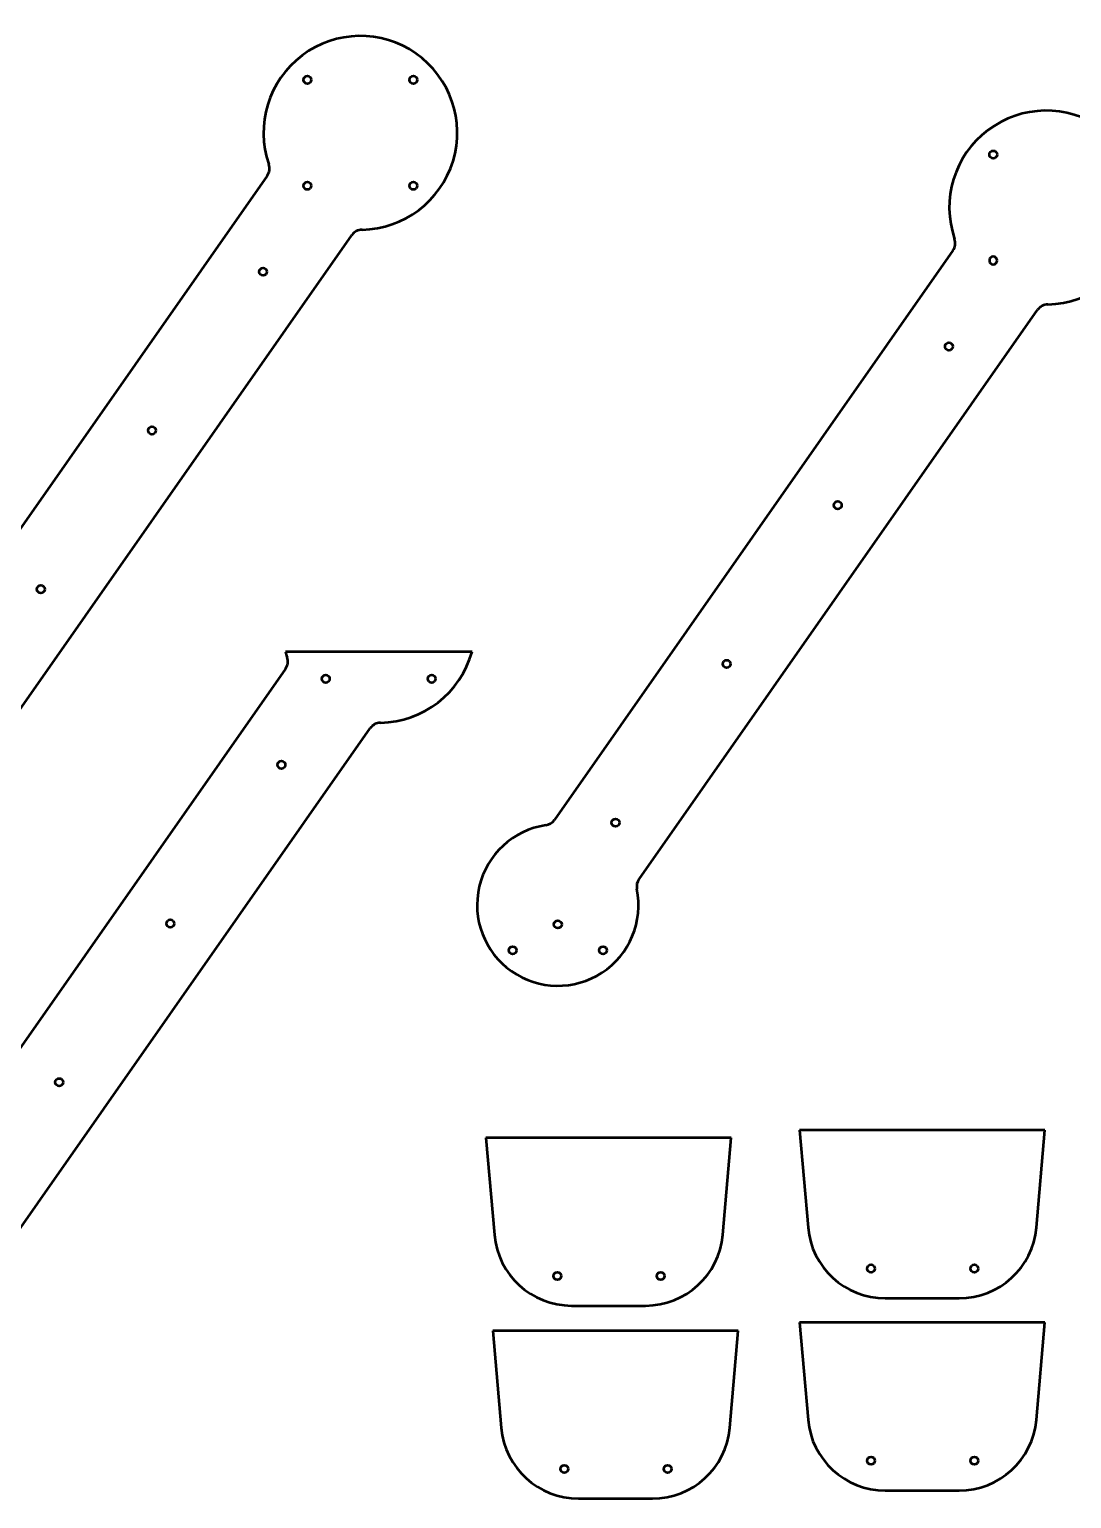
# Model space of a CAD drawing. Header units: millimetres. Extents: x -4457 to 5436, y 521 to 6420.
# Drawn here: x 2465 to 3272, y 2969 to 4107 of the extents above; entities that cross this region are included whole.
import ezdxf

# ---------------------------------------------------------------- set-up
doc = ezdxf.new("R2010")
doc.units = ezdxf.units.MM
doc.header["$MEASUREMENT"] = 0
doc.layers.add('layer 1', color=7, linetype='Continuous')

msp = doc.modelspace()

# ---------------------------------------------------------------- linework, layer by layer
at = {"layer": 'layer 1', "lineweight": 50}
for points in [[(2723.0423, 3951.6724), (2755.5213, 3952.2574), (2783.9317, 3973.6848), (2793.4206, 4004.7522), (2793.4206, 4004.7522), (2802.9094, 4035.8197), (2791.3195, 4069.4643), (2764.71, 4088.0965), (2764.71, 4088.0965), (2738.1006, 4106.7288), (2702.521, 4106.1128), (2676.5724, 4086.5706), (2676.5724, 4086.5706), (2650.6238, 4067.0284), (2640.2055, 4033.0029), (2650.7641, 4002.2825)], [(2683.6795, 4067.6724), (2683.6795, 4069.3293), (2682.3363, 4070.6724), (2680.6795, 4070.6724), (2680.6795, 4070.6724), (2679.0226, 4070.6724), (2677.6795, 4069.3293), (2677.6795, 4067.6724), (2677.6795, 4067.6724), (2677.6795, 4066.0156), (2679.0226, 4064.6724), (2680.6794, 4064.6724), (2680.6794, 4064.6724), (2682.3363, 4064.6724), (2683.6794, 4066.0156), (2683.6795, 4067.6724)], [(2765.7038, 4067.6724), (2765.7038, 4069.3293), (2764.3607, 4070.6724), (2762.7038, 4070.6724), (2762.7038, 4070.6724), (2761.047, 4070.6724), (2759.7038, 4069.3293), (2759.7038, 4067.6724), (2759.7038, 4067.6724), (2759.7038, 4066.0156), (2761.047, 4064.6724), (2762.7038, 4064.6724), (2762.7038, 4064.6724), (2764.3607, 4064.6724), (2765.7038, 4066.0156), (2765.7038, 4067.6724)], [(3254.0079, 3893.8293), (3286.4869, 3894.4143), (3314.8973, 3915.8417), (3324.3862, 3946.9091), (3324.3862, 3946.9091), (3333.875, 3977.9766), (3322.2851, 4011.6212), (3295.6756, 4030.2534), (3295.6756, 4030.2534), (3269.0662, 4048.8857), (3233.4866, 4048.2697), (3207.538, 4028.7275), (3207.538, 4028.7275), (3181.5894, 4009.1854), (3171.1711, 3975.1598), (3181.7297, 3944.4394)], [(3214.6451, 4009.8293), (3214.6451, 4011.4862), (3213.3019, 4012.8293), (3211.6451, 4012.8293), (3211.6451, 4012.8293), (3209.9882, 4012.8293), (3208.6451, 4011.4862), (3208.6451, 4009.8294), (3208.6451, 4009.8294), (3208.6451, 4008.1725), (3209.9882, 4006.8293), (3211.645, 4006.8293), (3211.645, 4006.8293), (3213.3019, 4006.8293), (3214.645, 4008.1725), (3214.6451, 4009.8293)], [(2683.6795, 3985.648), (2683.6795, 3987.3049), (2682.3363, 3988.648), (2680.6795, 3988.648), (2680.6795, 3988.648), (2679.0226, 3988.648), (2677.6795, 3987.3049), (2677.6795, 3985.6481), (2677.6795, 3985.6481), (2677.6795, 3983.9912), (2679.0226, 3982.648), (2680.6794, 3982.648), (2680.6794, 3982.648), (2682.3363, 3982.648), (2683.6794, 3983.9912), (2683.6795, 3985.648)], [(2765.7038, 3985.648), (2765.7038, 3987.3049), (2764.3607, 3988.648), (2762.7038, 3988.648), (2762.7038, 3988.648), (2761.047, 3988.648), (2759.7038, 3987.3049), (2759.7038, 3985.6481), (2759.7038, 3985.6481), (2759.7038, 3983.9912), (2761.047, 3982.648), (2762.7038, 3982.648), (2762.7038, 3982.648), (2764.3607, 3982.648), (2765.7038, 3983.9912), (2765.7038, 3985.648)], [(3214.6451, 3927.805), (3214.6451, 3929.4618), (3213.3019, 3930.805), (3211.6451, 3930.805), (3211.6451, 3930.805), (3209.9882, 3930.805), (3208.6451, 3929.4618), (3208.6451, 3927.805), (3208.6451, 3927.805), (3208.6451, 3926.1481), (3209.9882, 3924.805), (3211.645, 3924.805), (3211.645, 3924.805), (3213.3019, 3924.8049), (3214.645, 3926.1481), (3214.6451, 3927.8049)], [(2649.3664, 3919.0846), (2649.3664, 3920.7415), (2648.0232, 3922.0846), (2646.3664, 3922.0846), (2646.3664, 3922.0846), (2644.7095, 3922.0846), (2643.3664, 3920.7415), (2643.3664, 3919.0846), (2643.3664, 3919.0846), (2643.3664, 3917.4278), (2644.7095, 3916.0846), (2646.3664, 3916.0846), (2646.3664, 3916.0846), (2648.0232, 3916.0846), (2649.3664, 3917.4277), (2649.3664, 3919.0846)], [(3180.332, 3861.2415), (3180.332, 3862.8984), (3178.9888, 3864.2415), (3177.332, 3864.2415), (3177.332, 3864.2415), (3175.6751, 3864.2415), (3174.332, 3862.8984), (3174.332, 3861.2415), (3174.332, 3861.2415), (3174.332, 3859.5847), (3175.6751, 3858.2415), (3177.332, 3858.2415), (3177.332, 3858.2415), (3178.9888, 3858.2415), (3180.332, 3859.5847), (3180.332, 3861.2415)], [(2563.3299, 3796.2118), (2563.3299, 3797.8687), (2561.9868, 3799.2118), (2560.3299, 3799.2118), (2560.3299, 3799.2118), (2558.6731, 3799.2118), (2557.3299, 3797.8687), (2557.3299, 3796.2118), (2557.3299, 3796.2118), (2557.3299, 3794.555), (2558.6731, 3793.2118), (2560.3299, 3793.2118), (2560.3299, 3793.2118), (2561.9868, 3793.2118), (2563.3299, 3794.5549), (2563.3299, 3796.2118)], [(3094.2955, 3738.3687), (3094.2955, 3740.0256), (3092.9524, 3741.3687), (3091.2955, 3741.3687), (3091.2955, 3741.3687), (3089.6387, 3741.3687), (3088.2955, 3740.0256), (3088.2955, 3738.3687), (3088.2955, 3738.3687), (3088.2955, 3736.7119), (3089.6387, 3735.3687), (3091.2955, 3735.3687), (3091.2955, 3735.3687), (3092.9524, 3735.3687), (3094.2955, 3736.7119), (3094.2955, 3738.3687)], [(2477.2935, 3673.339), (2477.2935, 3674.9959), (2475.9503, 3676.339), (2474.2935, 3676.339), (2474.2935, 3676.339), (2472.6366, 3676.339), (2471.2935, 3674.9959), (2471.2935, 3673.339), (2471.2935, 3673.339), (2471.2935, 3671.6822), (2472.6366, 3670.339), (2474.2934, 3670.339), (2474.2934, 3670.339), (2475.9503, 3670.339), (2477.2935, 3671.6821), (2477.2935, 3673.339)], [(3008.2591, 3615.4959), (3008.2591, 3617.1528), (3006.9159, 3618.4959), (3005.2591, 3618.4959), (3005.2591, 3618.4959), (3003.6022, 3618.4959), (3002.2591, 3617.1528), (3002.2591, 3615.4959), (3002.2591, 3615.4959), (3002.2591, 3613.8391), (3003.6022, 3612.4959), (3005.259, 3612.4959), (3005.259, 3612.4959), (3006.9159, 3612.4959), (3008.2591, 3613.839), (3008.2591, 3615.4959)], [(2697.8897, 3603.9447), (2697.8897, 3605.6016), (2696.5465, 3606.9447), (2694.8897, 3606.9447), (2694.8897, 3606.9447), (2693.2328, 3606.9447), (2691.8897, 3605.6016), (2691.8897, 3603.9447), (2691.8897, 3603.9447), (2691.8897, 3602.2879), (2693.2328, 3600.9447), (2694.8897, 3600.9447), (2694.8897, 3600.9447), (2696.5465, 3600.9447), (2697.8897, 3602.2879), (2697.8897, 3603.9447)], [(2779.9141, 3603.9447), (2779.9141, 3605.6016), (2778.5709, 3606.9447), (2776.9141, 3606.9447), (2776.9141, 3606.9447), (2775.2572, 3606.9447), (2773.9141, 3605.6016), (2773.9141, 3603.9447), (2773.9141, 3603.9447), (2773.9141, 3602.2879), (2775.2572, 3600.9447), (2776.9141, 3600.9447), (2776.9141, 3600.9447), (2778.5709, 3600.9447), (2779.9141, 3602.2879), (2779.9141, 3603.9447)], [(2663.5766, 3537.3813), (2663.5766, 3539.0382), (2662.2335, 3540.3813), (2660.5766, 3540.3813), (2660.5766, 3540.3813), (2658.9198, 3540.3813), (2657.5766, 3539.0382), (2657.5766, 3537.3813), (2657.5766, 3537.3813), (2657.5766, 3535.7245), (2658.9198, 3534.3813), (2660.5766, 3534.3813), (2660.5766, 3534.3813), (2662.2335, 3534.3813), (2663.5766, 3535.7244), (2663.5766, 3537.3813)], [(2922.2226, 3492.6231), (2922.2226, 3494.28), (2920.8795, 3495.6231), (2919.2226, 3495.6231), (2919.2226, 3495.6231), (2917.5657, 3495.6231), (2916.2226, 3494.28), (2916.2226, 3492.6231), (2916.2226, 3492.6231), (2916.2226, 3490.9663), (2917.5657, 3489.6231), (2919.2226, 3489.6231), (2919.2226, 3489.6231), (2920.8794, 3489.6231), (2922.2226, 3490.9662), (2922.2226, 3492.6231)], [(2865.1962, 3490.614), (2839.9272, 3486.7911), (2819.5314, 3467.9691), (2813.6962, 3443.0877), (2813.6962, 3443.0877), (2807.8609, 3418.2063), (2817.7619, 3392.2789), (2838.6965, 3377.6202), (2838.6965, 3377.6202), (2859.6311, 3362.9616), (2887.3812, 3362.5252), (2908.7664, 3376.5184), (2908.7664, 3376.5184), (2930.1516, 3390.5116), (2940.8629, 3416.1148), (2935.8128, 3441.1674)], [(2577.5402, 3414.5085), (2577.5402, 3416.1654), (2576.197, 3417.5085), (2574.5402, 3417.5085), (2574.5402, 3417.5085), (2572.8833, 3417.5085), (2571.5402, 3416.1654), (2571.5402, 3414.5085), (2571.5402, 3414.5085), (2571.5401, 3412.8517), (2572.8833, 3411.5085), (2574.5401, 3411.5085), (2574.5401, 3411.5085), (2576.197, 3411.5085), (2577.5401, 3412.8516), (2577.5402, 3414.5085)], [(2877.5452, 3413.8171), (2877.5452, 3415.474), (2876.202, 3416.8171), (2874.5452, 3416.8171), (2874.5452, 3416.8171), (2872.8883, 3416.8172), (2871.5452, 3415.474), (2871.5452, 3413.8172), (2871.5452, 3413.8172), (2871.5452, 3412.1603), (2872.8883, 3410.8172), (2874.5452, 3410.8171), (2874.5452, 3410.8171), (2876.202, 3410.8171), (2877.5452, 3412.1603), (2877.5452, 3413.8171)], [(2842.5452, 3393.8171), (2842.5452, 3395.474), (2841.202, 3396.8171), (2839.5452, 3396.8171), (2839.5452, 3396.8171), (2837.8883, 3396.8172), (2836.5452, 3395.474), (2836.5452, 3393.8172), (2836.5452, 3393.8172), (2836.5452, 3392.1603), (2837.8883, 3390.8172), (2839.5452, 3390.8171), (2839.5452, 3390.8171), (2841.202, 3390.8171), (2842.5452, 3392.1603), (2842.5452, 3393.8171)], [(2912.5452, 3393.8171), (2912.5452, 3395.474), (2911.202, 3396.8171), (2909.5452, 3396.8171), (2909.5452, 3396.8171), (2907.8883, 3396.8172), (2906.5452, 3395.474), (2906.5452, 3393.8172), (2906.5452, 3393.8172), (2906.5452, 3392.1603), (2907.8883, 3390.8172), (2909.5452, 3390.8171), (2909.5452, 3390.8171), (2911.202, 3390.8171), (2912.5452, 3392.1603), (2912.5452, 3393.8171)], [(2491.5037, 3291.6357), (2491.5037, 3293.2925), (2490.1605, 3294.6357), (2488.5037, 3294.6357), (2488.5037, 3294.6357), (2486.8468, 3294.6357), (2485.5037, 3293.2926), (2485.5037, 3291.6357), (2485.5037, 3291.6357), (2485.5037, 3289.9788), (2486.8468, 3288.6357), (2488.5037, 3288.6357), (2488.5037, 3288.6357), (2490.1605, 3288.6357), (2491.5037, 3289.9788), (2491.5037, 3291.6357)], [(2877.2108, 3141.6496), (2877.2108, 3143.3064), (2875.8676, 3144.6496), (2874.2108, 3144.6496), (2874.2108, 3144.6496), (2872.5539, 3144.6496), (2871.2108, 3143.3064), (2871.2108, 3141.6496), (2871.2108, 3141.6496), (2871.2108, 3139.9927), (2872.5539, 3138.6496), (2874.2107, 3138.6496), (2874.2107, 3138.6496), (2875.8676, 3138.6496), (2877.2107, 3139.9927), (2877.2108, 3141.6496)], [(2957.2108, 3141.6496), (2957.2108, 3143.3064), (2955.8676, 3144.6496), (2954.2108, 3144.6496), (2954.2108, 3144.6496), (2952.5539, 3144.6496), (2951.2108, 3143.3064), (2951.2108, 3141.6496), (2951.2108, 3141.6496), (2951.2108, 3139.9927), (2952.5539, 3138.6496), (2954.2107, 3138.6496), (2954.2107, 3138.6496), (2955.8676, 3138.6496), (2957.2107, 3139.9927), (2957.2108, 3141.6496)], [(3120.0263, 3147.4116), (3120.0263, 3149.0685), (3118.6832, 3150.4116), (3117.0263, 3150.4116), (3117.0263, 3150.4116), (3115.3695, 3150.4116), (3114.0263, 3149.0685), (3114.0263, 3147.4116), (3114.0263, 3147.4116), (3114.0263, 3145.7548), (3115.3694, 3144.4116), (3117.0263, 3144.4116), (3117.0263, 3144.4116), (3118.6832, 3144.4116), (3120.0263, 3145.7547), (3120.0263, 3147.4116)], [(3200.0263, 3147.4116), (3200.0263, 3149.0685), (3198.6832, 3150.4116), (3197.0263, 3150.4116), (3197.0263, 3150.4116), (3195.3695, 3150.4116), (3194.0263, 3149.0685), (3194.0263, 3147.4116), (3194.0263, 3147.4116), (3194.0263, 3145.7548), (3195.3694, 3144.4116), (3197.0263, 3144.4116), (3197.0263, 3144.4116), (3198.6832, 3144.4116), (3200.0263, 3145.7547), (3200.0263, 3147.4116)], [(2882.5735, 2992.2757), (2882.5735, 2993.9326), (2881.2303, 2995.2757), (2879.5735, 2995.2757), (2879.5735, 2995.2757), (2877.9166, 2995.2757), (2876.5735, 2993.9326), (2876.5735, 2992.2758), (2876.5735, 2992.2758), (2876.5735, 2990.6189), (2877.9166, 2989.2758), (2879.5735, 2989.2757), (2879.5735, 2989.2757), (2881.2303, 2989.2757), (2882.5735, 2990.6189), (2882.5735, 2992.2757)], [(2962.5735, 2992.2757), (2962.5735, 2993.9326), (2961.2303, 2995.2757), (2959.5735, 2995.2757), (2959.5735, 2995.2757), (2957.9166, 2995.2757), (2956.5735, 2993.9326), (2956.5735, 2992.2758), (2956.5735, 2992.2758), (2956.5735, 2990.6189), (2957.9166, 2989.2758), (2959.5735, 2989.2757), (2959.5735, 2989.2757), (2961.2303, 2989.2757), (2962.5735, 2990.6189), (2962.5735, 2992.2757)], [(3120.0263, 2998.6078), (3120.0263, 3000.2647), (3118.6832, 3001.6078), (3117.0263, 3001.6078), (3117.0263, 3001.6078), (3115.3695, 3001.6078), (3114.0263, 3000.2647), (3114.0263, 2998.6078), (3114.0263, 2998.6078), (3114.0263, 2996.951), (3115.3694, 2995.6078), (3117.0263, 2995.6078), (3117.0263, 2995.6078), (3118.6832, 2995.6078), (3120.0263, 2996.951), (3120.0263, 2998.6078)], [(3200.0263, 2998.6078), (3200.0263, 3000.2647), (3198.6832, 3001.6078), (3197.0263, 3001.6078), (3197.0263, 3001.6078), (3195.3695, 3001.6078), (3194.0263, 3000.2647), (3194.0263, 2998.6078), (3194.0263, 2998.6078), (3194.0263, 2996.951), (3195.3694, 2995.6078), (3197.0263, 2995.6078), (3197.0263, 2995.6078), (3198.6832, 2995.6078), (3200.0263, 2996.951), (3200.0263, 2998.6078)]]:
    msp.add_open_spline(points, degree=3, knots=[0, 0, 0, 0, 0.2, 0.2, 0.2, 0.2, 0.4, 0.4, 0.4, 0.4, 0.6, 0.6, 0.6, 0.6, 1, 1, 1, 1], dxfattribs=at)
for points in [[(2649.4987, 3993.2959), (2649.4987, 3993.2959), (2340.9263, 3552.6088), (2340.9263, 3552.6088)], [(2649.4987, 3993.2959), (2651.3336, 3995.9164), (2651.804, 3999.2567), (2650.7642, 4002.282)], [(2406.4584, 3506.7227), (2406.4584, 3506.7227), (2715.0309, 3947.4098), (2715.0309, 3947.4098)], [(2723.0423, 3951.6724), (2719.8437, 3951.6148), (2716.8658, 3950.0303), (2715.0309, 3947.4098)], [(3180.4643, 3935.4528), (3182.2992, 3938.0733), (3182.7696, 3941.4136), (3181.7298, 3944.4389)], [(3180.4643, 3935.4528), (3180.4643, 3935.4528), (2871.8919, 3494.7657), (2871.8919, 3494.7657)], [(3254.0079, 3893.8293), (3250.8093, 3893.7717), (3247.8314, 3892.1872), (3245.9965, 3889.5667)], [(2937.424, 3448.8796), (2937.424, 3448.8796), (3245.9965, 3889.5667), (3245.9965, 3889.5667)], [(2663.6177, 3624.9569), (2664.0252, 3623.4841), (2664.4777, 3622.024), (2664.9744, 3620.5788)], [(2808.186, 3624.9569), (2808.186, 3624.9569), (2663.6177, 3624.9569), (2663.6177, 3624.9569)], [(2663.7089, 3611.5926), (2665.5438, 3614.2131), (2666.0142, 3617.5534), (2664.9744, 3620.5787)], [(2737.2525, 3569.9691), (2770.4653, 3570.5673), (2799.3279, 3592.9417), (2808.186, 3624.9569)], [(2663.7089, 3611.5926), (2663.7089, 3611.5926), (2355.1365, 3170.9055), (2355.1365, 3170.9055)], [(2420.6687, 3125.0193), (2420.6687, 3125.0193), (2729.2411, 3565.7065), (2729.2411, 3565.7065)], [(2737.2525, 3569.9691), (2734.054, 3569.9115), (2731.076, 3568.327), (2729.2411, 3565.7065)], [(2865.1962, 3490.614), (2867.9022, 3491.0233), (2870.3221, 3492.5239), (2871.8919, 3494.7657)], [(2937.424, 3448.8796), (2935.8543, 3446.6377), (2935.2719, 3443.8505), (2935.8127, 3441.1677)], [(3251.6676, 3254.4116), (3251.6676, 3254.4116), (3061.6676, 3254.4116), (3061.6676, 3254.4116)], [(3061.6676, 3254.4116), (3061.6676, 3254.4116), (3068.2493, 3179.1823), (3068.2493, 3179.1823)], [(3245.0859, 3179.1823), (3245.0859, 3179.1823), (3251.6676, 3254.4116), (3251.6676, 3254.4116)], [(3008.852, 3248.6496), (3008.852, 3248.6496), (2818.852, 3248.6496), (2818.852, 3248.6496)], [(2818.852, 3248.6496), (2818.852, 3248.6496), (2825.4337, 3173.4202), (2825.4337, 3173.4202)], [(3002.2703, 3173.4202), (3002.2703, 3173.4202), (3008.852, 3248.6496), (3008.852, 3248.6496)], [(3068.2493, 3179.1823), (3070.9607, 3148.1904), (3096.9107, 3124.4116), (3128.021, 3124.4116)], [(3185.3142, 3124.4116), (3216.4245, 3124.4116), (3242.3744, 3148.1904), (3245.0859, 3179.1823)], [(2825.4337, 3173.4202), (2828.1452, 3142.4283), (2854.0951, 3118.6496), (2885.2054, 3118.6496)], [(2942.4986, 3118.6496), (2973.6089, 3118.6496), (2999.5589, 3142.4283), (3002.2703, 3173.4202)], [(2885.2054, 3118.6496), (2885.2054, 3118.6496), (2942.4986, 3118.6496), (2942.4986, 3118.6496)], [(3128.021, 3124.4116), (3128.021, 3124.4116), (3185.3142, 3124.4116), (3185.3142, 3124.4116)], [(3251.6676, 3105.6078), (3251.6676, 3105.6078), (3061.6676, 3105.6078), (3061.6676, 3105.6078)], [(3061.6676, 3105.6078), (3061.6676, 3105.6078), (3068.2493, 3030.3785), (3068.2493, 3030.3785)], [(3245.0859, 3030.3785), (3245.0859, 3030.3785), (3251.6676, 3105.6078), (3251.6676, 3105.6078)], [(3014.2147, 3099.2757), (3014.2147, 3099.2757), (2824.2147, 3099.2757), (2824.2147, 3099.2757)], [(2824.2147, 3099.2757), (2824.2147, 3099.2757), (2830.7964, 3024.0464), (2830.7964, 3024.0464)], [(3007.633, 3024.0464), (3007.633, 3024.0464), (3014.2147, 3099.2757), (3014.2147, 3099.2757)], [(3068.2493, 3030.3785), (3070.9607, 2999.3866), (3096.9107, 2975.6078), (3128.021, 2975.6078)], [(3185.3142, 2975.6078), (3216.4245, 2975.6078), (3242.3744, 2999.3866), (3245.0859, 3030.3785)], [(2830.7964, 3024.0464), (2833.5079, 2993.0545), (2859.4578, 2969.2757), (2890.5681, 2969.2757)], [(2947.8613, 2969.2757), (2978.9716, 2969.2757), (3004.9216, 2993.0545), (3007.633, 3024.0464)], [(2890.5681, 2969.2757), (2890.5681, 2969.2757), (2947.8613, 2969.2757), (2947.8613, 2969.2757)], [(3128.021, 2975.6078), (3128.021, 2975.6078), (3185.3142, 2975.6078), (3185.3142, 2975.6078)]]:
    msp.add_open_spline(points, degree=3, dxfattribs=at)

doc.saveas('drawing.dxf')
